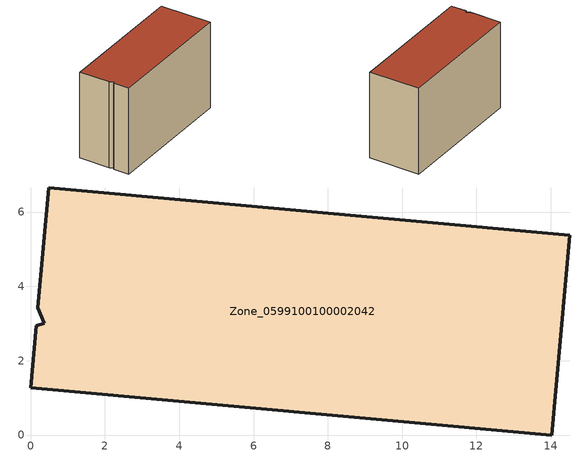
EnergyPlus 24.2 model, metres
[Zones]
Zone_0599100100002042
 floor ground (C_G): 0,1.27 0.15,2.94 0.36,3 0.2,3.42 0.49,6.65 14.52,5.37 14.03,0 z0
 wall outside (C_F): 14.03,0 14.52,5.37 0.49,6.65 0.2,3.42 0.36,3 0.15,2.94 0,1.27 14.03,0 z0:9.23
 roof outside (C_R): 0,1.27 14.03,0 14.52,5.37 0.49,6.65 0.2,3.42 0.36,3 0.15,2.94 z9.23
[BUILDING]
Pand.0599100100002042: North Axis=0; Terrain=City; Loads Convergence Tolerance Value=0.04; Temperature Convergence Tolerance Value=0.4; Solar Distribution=FullExterior; Maximum Number of Warmup Days=25; Minimum Number of Warmup Days=1
[Site:Location]
Rotterdam.The.Hague.AP_ZH_NLD Design_Conditions: Latitude=51.96; Longitude=4.45; Time Zone=1; Elevation=-4.5
[SITE:GROUNDTEMPERATURE:BUILDINGSURFACE]
18, 18, 18, 18, 18, 18, 18, 18, 18, 18, 18, 18
[MATERIAL] Thermal Absorptance=0.9; Solar Absorptance=0.7; Visible Absorptance=0.7
Name | Roughness | Thickness | Conductivity | Density | Specific Heat
G.TI.2006-2014 | MediumSmooth | 0.15 | 0.06 | 540 | 1210
F.TI.2006-2014 | Rough | 0.3 | 0.12 | 1920 | 840
R.TI.2006-2014 | MediumRough | 0.2 | 0.08 | 1500 | 1000
[CONSTRUCTION]
C_G: G.TI.2006-2014
C_F: F.TI.2006-2014
C_R: R.TI.2006-2014
[ZONE]
Zone_0599100100002042: Type=1; Multiplier=1; Ceiling Height=Autocalculate; Volume=Autocalculate; Floor Area=autocalculate; Part of Total Floor Area=Yes
[ZONEINFILTRATION:DESIGNFLOWRATE]
Infil_Zone_0599100100002042: Zone or ZoneList or Space or SpaceList=Zone_0599100100002042; Schedule=AlwaysOn; Design Flow Rate Calculation Method=Flow/Area; Flow Rate per Floor Area=0.0015; Constant Term Coefficient=1; Temperature Term Coefficient=0; Velocity Term Coefficient=0; Velocity Squared Term Coefficient=0
[HVACTEMPLATE:ZONE:IDEALLOADSAIRSYSTEM]
Zone_0599100100002042: Maximum Heating Supply Air Temperature=50; Minimum Cooling Supply Air Temperature=13; Maximum Heating Supply Air Humidity Ratio=0.0156; Minimum Cooling Supply Air Humidity Ratio=0.0077; Heating Limit=NoLimit; Cooling Limit=NoLimit; Dehumidification Control Type=ConstantSensibleHeatRatio; Cooling Sensible Heat Ratio=0.7; Dehumidification Setpoint=60; Humidification Control Type=None; Humidification Setpoint=30; Outdoor Air Method=None; Outdoor Air Flow Rate per Person=0.00944; Outdoor Air Flow Rate per Zone Floor Area=0; Outdoor Air Flow Rate per Zone=0; Demand Controlled Ventilation Type=None; Outdoor Air Economizer Type=NoEconomizer; Heat Recovery Type=None; Sensible Heat Recovery Effectiveness=0.7; Latent Heat Recovery Effectiveness=0.65
[ZONECONTROL:THERMOSTAT]
ThermostatControl_Zone_0599100100002042: Zone or ZoneList=Zone_0599100100002042; Control Type Schedule=DualSetpointControlType; Control 1=Thermostat_Zone_0599100100002042; Temperature Difference Between Cutout And Setpoint=0
[THERMOSTATSETPOINT:DUALSETPOINT]
Thermostat_Zone_0599100100002042: Heating Setpoint Temperature Schedule=HeatingSetpoint_Zone_0599100100002042; Cooling Setpoint Temperature Schedule=CoolingSetpoint_Zone_0599100100002042
[SCHEDULE:COMPACT]
HeatingSetpoint_Zone_0599100100002042: Through: 12/31, For: AllDays, Until: 24:00, 21
CoolingSetpoint_Zone_0599100100002042: Through: 12/31, For: AllDays, Until: 24:00, 24
DualSetpointControlType: Through: 12/31, For: AllDays, Until: 24:00, 4
AlwaysOn: Through: 12/31, For: AllDays, Until: 24:00, 1
